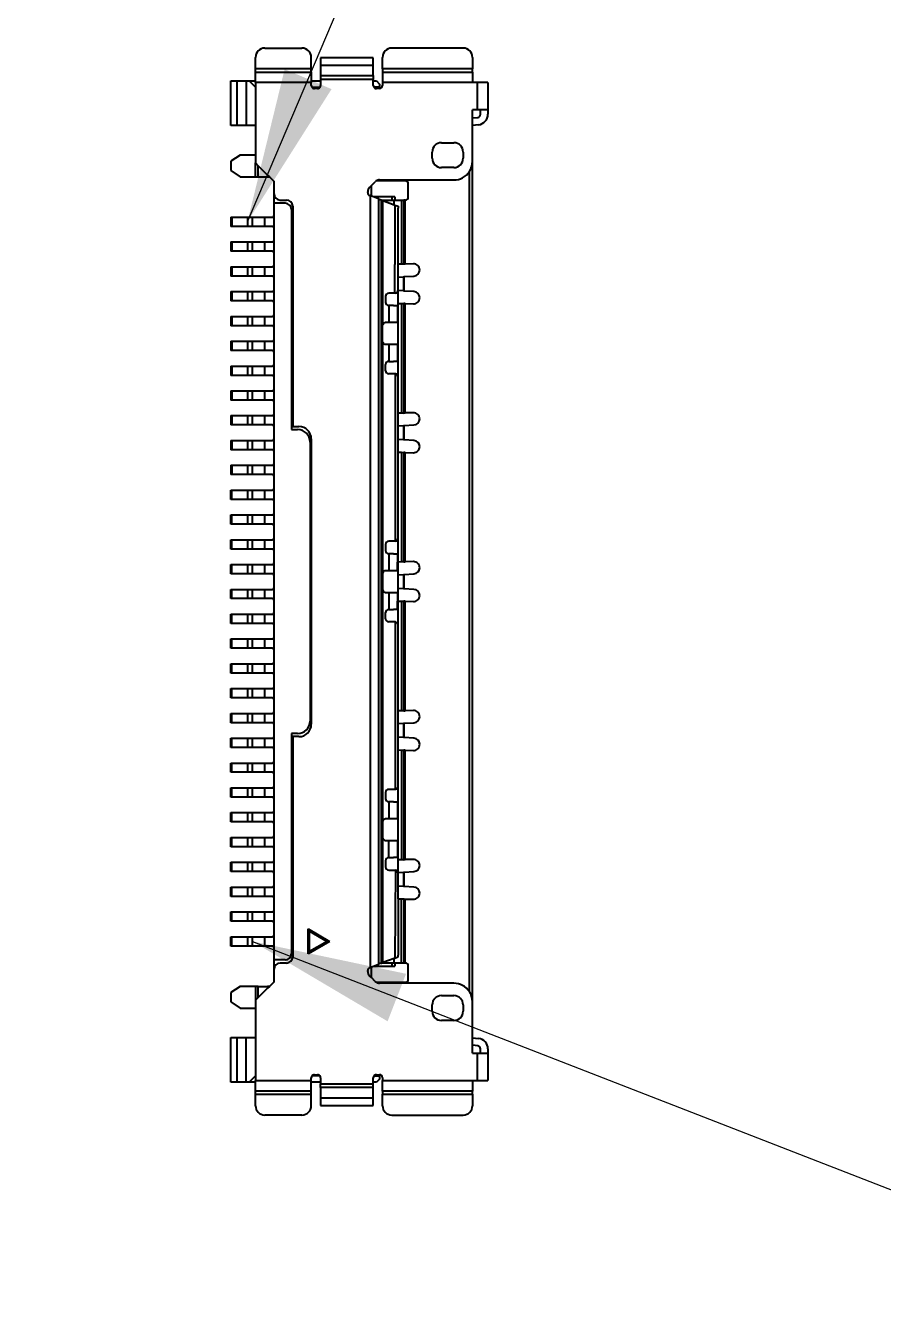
# Model space of a CAD drawing. Header units: millimetres. Extents: x 15 to 205, y 5 to 292.
# Drawn here: x 139.03 to 152.88, y 117.29 to 137.73 of the extents above; entities that cross this region are included whole.
import ezdxf

# ---------------------------------------------------------------- set-up
doc = ezdxf.new("R2010")
doc.units = ezdxf.units.MM
doc.layers.add('Annotations', color=7, linetype='Continuous')
doc.layers.add('Geometries', color=7, linetype='Continuous')
doc.dimstyles.new('ISO-25', dxfattribs={"dimtxt": 2.5, "dimasz": 2.5, "dimexe": 1.25, "dimexo": 0.625, "dimtad": 1, "dimtxsty": 'Standard', "dimcen": 2.5, "dimadec": 0, "dimazin": 0, "dimtfac": 1, "dimtmove": 0, "dimatfit": 3, "dimfxl": 1, "dimarcsym": 0})

msp = doc.modelspace()

# ---------------------------------------------------------------- linework, layer by layer
at = {"layer": 'Geometries', "linetype": 'Continuous', "lineweight": 40}
for p, q in [((142.743, 137.033), (142.743, 137.218)), ((142.893, 137.368), (143.493, 137.368)), ((143.643, 137.033), (143.643, 137.218)), ((143.793, 137.213), (143.793, 137.09)), ((144.643, 137.213), (143.793, 137.213)), ((144.643, 137.09), (144.643, 137.213)), ((144.793, 137.033), (144.793, 137.218)), ((146.093, 137.368), (144.943, 137.368)), ((146.243, 137.218), (146.243, 137.033)), ((143.643, 137.033), (142.743, 137.033)), ((142.743, 136.983), (142.743, 137.033)), ((143.643, 136.983), (143.643, 137.033)), ((143.793, 137.09), (143.793, 136.924)), ((144.643, 137.09), (143.793, 137.09)), ((144.643, 136.924), (144.643, 137.09)), ((144.793, 137.033), (144.793, 136.983)), ((146.243, 137.033), (144.793, 137.033)), ((146.243, 136.983), (146.243, 137.033)), ((142.343, 136.838), (142.443, 136.838)), ((142.343, 136.118), (142.343, 136.838)), ((142.443, 136.838), (142.593, 136.838)), ((142.443, 136.838), (142.443, 136.118)), ((142.593, 136.838), (142.643, 136.838)), ((142.593, 136.838), (142.593, 136.118)), ((142.643, 136.838), (142.743, 136.838)), ((142.743, 136.738), (142.643, 136.838)), ((142.743, 136.983), (143.643, 136.983)), ((142.743, 136.838), (142.743, 136.983)), ((142.743, 136.813), (142.743, 136.838)), ((143.643, 136.813), (142.743, 136.813)), ((142.743, 136.813), (142.743, 136.738)), ((143.643, 136.983), (143.643, 136.838)), ((143.643, 136.838), (143.793, 136.838)), ((143.643, 136.838), (143.643, 136.813)), ((143.643, 136.768), (143.643, 136.813)), ((143.793, 136.924), (144.643, 136.924)), ((143.793, 136.924), (143.793, 136.863)), ((143.793, 136.863), (143.793, 136.838)), ((144.643, 136.863), (143.793, 136.863)), ((143.793, 136.838), (143.793, 136.768)), ((144.643, 136.924), (144.643, 136.863)), ((144.643, 136.838), (144.643, 136.863)), ((144.643, 136.838), (144.693, 136.838)), ((144.643, 136.768), (144.643, 136.838)), ((144.693, 136.838), (144.743, 136.788)), ((144.743, 136.788), (144.743, 136.738)), ((144.793, 136.983), (146.243, 136.983)), ((144.793, 136.983), (144.793, 136.813)), ((146.243, 136.813), (144.793, 136.813)), ((144.793, 136.813), (144.793, 136.768)), ((146.243, 136.983), (146.243, 136.813)), ((146.323, 136.813), (146.243, 136.813)), ((146.493, 136.813), (146.323, 136.813)), ((146.323, 136.373), (146.323, 136.813)), ((146.493, 136.813), (146.493, 136.373)), ((142.743, 136.738), (142.743, 136.118)), ((143.653, 136.738), (143.783, 136.738)), ((143.743, 136.718), (143.693, 136.718)), ((144.743, 136.738), (144.653, 136.738)), ((144.743, 136.718), (144.693, 136.718)), ((144.743, 136.718), (144.743, 136.738)), ((146.243, 136.244), (146.243, 136.373)), ((146.323, 136.373), (146.243, 136.373)), ((146.243, 136.244), (146.328, 136.252)), ((146.243, 136.123), (146.243, 136.244)), ((146.373, 136.373), (146.323, 136.373)), ((146.373, 136.302), (146.373, 136.373)), ((146.493, 136.373), (146.373, 136.373)), ((146.493, 136.373), (146.493, 136.302)), ((142.443, 136.118), (142.343, 136.118)), ((142.593, 136.118), (142.443, 136.118)), ((142.743, 136.118), (142.593, 136.118)), ((142.743, 136.118), (142.743, 135.643)), ((146.34, 136.133), (146.243, 136.123)), ((146.243, 135.543), (146.243, 136.123)), ((145.743, 135.843), (145.943, 135.843)), ((142.493, 135.643), (142.343, 135.543)), ((142.743, 135.643), (142.493, 135.643)), ((142.743, 135.643), (142.743, 135.518)), ((145.593, 135.593), (145.593, 135.693)), ((146.093, 135.693), (146.093, 135.593)), ((142.343, 135.543), (142.343, 135.393)), ((142.343, 135.393), (142.493, 135.293)), ((142.743, 135.518), (142.788, 135.473)), ((142.743, 135.293), (142.743, 135.518)), ((142.788, 135.473), (142.939, 135.322)), ((142.788, 135.293), (142.788, 135.473)), ((145.943, 135.443), (145.743, 135.443)), ((146.193, 122.159), (146.193, 135.377)), ((146.243, 121.993), (146.243, 135.543)), ((142.493, 135.293), (142.743, 135.293)), ((142.743, 135.293), (142.788, 135.293)), ((142.788, 135.293), (142.939, 135.293)), ((142.939, 135.322), (142.939, 135.293)), ((142.939, 135.322), (142.968, 135.293)), ((142.939, 135.293), (142.968, 135.293)), ((142.968, 135.293), (143.043, 135.218)), ((143.043, 135.018), (143.043, 135.218)), ((144.582, 135.122), (144.613, 135.153)), ((144.613, 135.153), (144.674, 135.214)), ((144.613, 134.98), (144.613, 135.153)), ((145.158, 135.228), (144.692, 135.228)), ((144.744, 135.243), (145.943, 135.243)), ((145.208, 134.968), (145.208, 135.178)), ((143.043, 134.868), (143.043, 135.018)), ((144.553, 135.038), (144.553, 135.052)), ((144.6, 134.985), (144.585, 134.991)), ((144.613, 134.98), (144.6, 134.985)), ((144.6, 122.551), (144.6, 134.985)), ((144.646, 134.968), (144.613, 134.98)), ((144.943, 134.968), (144.646, 134.968)), ((144.729, 134.936), (144.646, 134.968)), ((144.993, 134.968), (144.943, 134.968)), ((144.943, 134.968), (144.943, 134.918)), ((144.993, 134.968), (144.993, 134.918)), ((143.223, 134.868), (143.043, 134.868)), ((143.043, 134.673), (143.043, 134.868)), ((143.143, 134.918), (143.243, 134.918)), ((143.323, 134.768), (143.323, 131.218)), ((143.343, 134.818), (143.343, 131.268)), ((144.729, 134.936), (144.773, 134.92)), ((144.729, 134.936), (144.729, 122.599)), ((144.778, 134.918), (144.773, 134.92)), ((144.773, 134.92), (144.773, 122.616)), ((144.796, 134.911), (144.778, 134.918)), ((144.778, 134.918), (144.943, 134.918)), ((144.796, 134.911), (144.978, 134.843)), ((144.796, 132.909), (144.796, 134.911)), ((144.943, 134.918), (144.978, 134.918)), ((144.978, 134.918), (144.993, 134.918)), ((144.978, 134.843), (144.978, 134.918)), ((144.978, 134.843), (144.993, 134.837)), ((144.993, 134.918), (145.098, 134.918)), ((144.993, 134.837), (145.043, 134.818)), ((144.993, 134.837), (144.993, 133.882)), ((145.043, 134.818), (145.043, 134.788)), ((145.043, 133.883), (145.043, 134.788)), ((145.098, 134.918), (145.134, 134.918)), ((145.098, 134.918), (145.098, 133.884)), ((145.158, 134.918), (145.134, 134.918)), ((145.134, 134.918), (145.134, 133.885)), ((145.158, 133.886), (145.158, 134.918)), ((142.343, 134.643), (142.343, 134.493)), ((142.343, 134.643), (142.363, 134.643)), ((142.363, 134.643), (142.613, 134.643)), ((142.363, 134.643), (142.363, 134.493)), ((142.613, 134.643), (142.613, 134.493)), ((142.613, 134.643), (142.693, 134.643)), ((142.693, 134.643), (142.893, 134.643)), ((142.693, 134.493), (142.693, 134.643)), ((142.893, 134.643), (143.013, 134.643)), ((142.893, 134.493), (142.893, 134.643)), ((143.043, 134.463), (143.043, 134.673)), ((142.363, 134.493), (142.343, 134.493)), ((142.613, 134.493), (142.363, 134.493)), ((142.693, 134.493), (142.613, 134.493)), ((142.893, 134.493), (142.693, 134.493)), ((143.013, 134.493), (142.893, 134.493)), ((143.043, 134.273), (143.043, 134.463)), ((142.343, 134.243), (142.363, 134.243)), ((142.343, 134.243), (142.343, 134.093)), ((142.363, 134.243), (142.363, 134.093)), ((142.363, 134.243), (142.613, 134.243)), ((142.613, 134.243), (142.693, 134.243)), ((142.613, 134.243), (142.613, 134.093)), ((142.693, 134.243), (142.893, 134.243)), ((142.693, 134.093), (142.693, 134.243)), ((142.893, 134.243), (143.013, 134.243)), ((142.893, 134.093), (142.893, 134.243)), ((143.043, 134.063), (143.043, 134.273)), ((142.363, 134.093), (142.343, 134.093)), ((142.613, 134.093), (142.363, 134.093)), ((142.693, 134.093), (142.613, 134.093)), ((142.893, 134.093), (142.693, 134.093)), ((143.013, 134.093), (142.893, 134.093)), ((143.043, 133.873), (143.043, 134.063)), ((142.343, 133.843), (142.363, 133.843)), ((142.343, 133.843), (142.343, 133.693)), ((142.363, 133.843), (142.613, 133.843)), ((142.363, 133.843), (142.363, 133.693)), ((142.613, 133.843), (142.693, 133.843)), ((142.613, 133.843), (142.613, 133.693)), ((142.693, 133.843), (142.893, 133.843)), ((142.693, 133.693), (142.693, 133.843)), ((142.893, 133.693), (142.893, 133.843)), ((142.893, 133.843), (143.013, 133.843)), ((143.043, 133.663), (143.043, 133.873)), ((144.993, 133.882), (144.993, 133.881)), ((144.993, 133.419), (144.993, 133.881)), ((145.098, 133.884), (145.043, 133.883)), ((145.043, 133.678), (145.043, 133.883)), ((145.134, 133.885), (145.098, 133.884)), ((145.158, 133.886), (145.134, 133.885)), ((145.29, 133.89), (145.158, 133.886)), ((142.363, 133.693), (142.343, 133.693)), ((142.613, 133.693), (142.363, 133.693)), ((142.693, 133.693), (142.613, 133.693)), ((142.893, 133.693), (142.693, 133.693)), ((143.013, 133.693), (142.893, 133.693)), ((143.043, 133.473), (143.043, 133.663)), ((145.043, 133.678), (145.132, 133.683)), ((145.043, 133.468), (145.043, 133.678)), ((145.132, 133.683), (145.143, 133.684)), ((145.132, 133.683), (145.132, 133.453)), ((145.143, 133.684), (145.299, 133.693)), ((145.143, 133.452), (145.143, 133.684)), ((142.343, 133.443), (142.363, 133.443)), ((142.343, 133.443), (142.343, 133.293)), ((142.363, 133.443), (142.613, 133.443)), ((142.363, 133.443), (142.363, 133.293)), ((142.613, 133.443), (142.613, 133.293)), ((142.613, 133.443), (142.693, 133.443)), ((142.693, 133.443), (142.893, 133.443)), ((142.693, 133.293), (142.693, 133.443)), ((142.893, 133.443), (143.013, 133.443)), ((142.893, 133.293), (142.893, 133.443)), ((143.043, 133.263), (143.043, 133.473)), ((144.843, 133.368), (144.843, 133.268)), ((145.003, 133.418), (144.893, 133.418)), ((145.043, 133.458), (145.043, 133.468)), ((145.043, 133.253), (145.043, 133.458)), ((145.132, 133.453), (145.043, 133.458)), ((145.143, 133.452), (145.132, 133.453)), ((145.299, 133.443), (145.143, 133.452)), ((142.363, 133.293), (142.343, 133.293)), ((142.613, 133.293), (142.363, 133.293)), ((142.693, 133.293), (142.613, 133.293)), ((142.893, 133.293), (142.693, 133.293)), ((143.013, 133.293), (142.893, 133.293)), ((143.043, 133.073), (143.043, 133.263)), ((144.968, 133.218), (144.893, 133.218)), ((144.893, 133.218), (144.893, 132.943)), ((144.968, 133.218), (145.034, 133.218)), ((145.034, 133.218), (145.034, 132.943)), ((145.043, 133.253), (145.098, 133.252)), ((145.043, 132.068), (145.043, 133.253)), ((145.098, 133.252), (145.098, 131.484)), ((145.098, 133.252), (145.134, 133.251)), ((145.158, 133.25), (145.134, 133.251)), ((145.134, 133.251), (145.134, 131.485)), ((145.158, 133.25), (145.29, 133.246)), ((145.158, 131.486), (145.158, 133.25)), ((142.343, 133.043), (142.363, 133.043)), ((142.343, 133.043), (142.343, 132.893)), ((142.363, 133.043), (142.613, 133.043)), ((142.363, 133.043), (142.363, 132.893)), ((142.613, 133.043), (142.693, 133.043)), ((142.613, 133.043), (142.613, 132.893)), ((142.693, 132.893), (142.693, 133.043)), ((142.693, 133.043), (142.893, 133.043)), ((142.893, 132.893), (142.893, 133.043)), ((142.893, 133.043), (143.013, 133.043)), ((143.043, 132.863), (143.043, 133.073)), ((144.893, 132.943), (144.843, 132.943)), ((144.968, 132.943), (144.893, 132.943)), ((145.034, 132.943), (144.968, 132.943)), ((142.363, 132.893), (142.343, 132.893)), ((142.613, 132.893), (142.363, 132.893)), ((142.693, 132.893), (142.613, 132.893)), ((142.893, 132.893), (142.693, 132.893)), ((143.013, 132.893), (142.893, 132.893)), ((143.043, 132.673), (143.043, 132.863)), ((144.793, 132.643), (144.793, 132.893)), ((142.343, 132.643), (142.363, 132.643)), ((142.343, 132.643), (142.343, 132.493)), ((142.363, 132.493), (142.343, 132.493)), ((142.363, 132.643), (142.613, 132.643)), ((142.363, 132.643), (142.363, 132.493)), ((142.613, 132.493), (142.363, 132.493)), ((142.613, 132.643), (142.693, 132.643)), ((142.613, 132.643), (142.613, 132.493)), ((142.693, 132.493), (142.613, 132.493)), ((142.693, 132.643), (142.893, 132.643)), ((142.693, 132.493), (142.693, 132.643)), ((142.893, 132.493), (142.693, 132.493)), ((142.893, 132.643), (143.013, 132.643)), ((142.893, 132.493), (142.893, 132.643)), ((143.013, 132.493), (142.893, 132.493)), ((143.043, 132.463), (143.043, 132.673)), ((144.796, 128.909), (144.796, 132.627)), ((144.843, 132.593), (144.893, 132.593)), ((144.893, 132.593), (144.968, 132.593)), ((144.893, 132.593), (144.893, 132.318)), ((144.968, 132.593), (145.034, 132.593)), ((145.034, 132.593), (145.034, 132.318)), ((143.043, 132.273), (143.043, 132.463)), ((144.893, 132.318), (144.968, 132.318)), ((145.034, 132.318), (144.968, 132.318)), ((142.343, 132.243), (142.343, 132.093)), ((142.343, 132.243), (142.363, 132.243)), ((142.363, 132.093), (142.343, 132.093)), ((142.363, 132.243), (142.613, 132.243)), ((142.363, 132.243), (142.363, 132.093)), ((142.613, 132.093), (142.363, 132.093)), ((142.613, 132.243), (142.693, 132.243)), ((142.613, 132.243), (142.613, 132.093)), ((142.693, 132.093), (142.613, 132.093)), ((142.693, 132.243), (142.893, 132.243)), ((142.693, 132.093), (142.693, 132.243)), ((142.893, 132.093), (142.693, 132.093)), ((142.893, 132.243), (143.013, 132.243)), ((142.893, 132.093), (142.893, 132.243)), ((143.013, 132.093), (142.893, 132.093)), ((143.043, 132.063), (143.043, 132.273)), ((144.843, 132.168), (144.843, 132.268)), ((145.003, 132.118), (144.893, 132.118)), ((145.002, 129.42), (145.002, 132.116)), ((143.043, 131.873), (143.043, 132.063)), ((145.043, 131.483), (145.043, 132.068)), ((142.343, 131.843), (142.363, 131.843)), ((142.343, 131.843), (142.343, 131.693)), ((142.363, 131.693), (142.343, 131.693)), ((142.363, 131.843), (142.363, 131.693)), ((142.363, 131.843), (142.613, 131.843)), ((142.613, 131.693), (142.363, 131.693)), ((142.613, 131.843), (142.613, 131.693)), ((142.613, 131.843), (142.693, 131.843)), ((142.693, 131.693), (142.613, 131.693)), ((142.693, 131.843), (142.893, 131.843)), ((142.693, 131.693), (142.693, 131.843)), ((142.893, 131.693), (142.693, 131.693)), ((142.893, 131.843), (143.013, 131.843)), ((142.893, 131.693), (142.893, 131.843)), ((143.013, 131.693), (142.893, 131.693)), ((143.043, 131.663), (143.043, 131.873)), ((143.043, 131.473), (143.043, 131.663)), ((143.043, 131.263), (143.043, 131.473)), ((145.098, 131.484), (145.043, 131.483)), ((145.043, 131.278), (145.043, 131.483)), ((145.134, 131.485), (145.098, 131.484)), ((145.134, 131.485), (145.158, 131.486)), ((145.29, 131.49), (145.158, 131.486)), ((142.343, 131.443), (142.363, 131.443)), ((142.343, 131.443), (142.343, 131.293)), ((142.363, 131.293), (142.343, 131.293)), ((142.363, 131.443), (142.613, 131.443)), ((142.363, 131.443), (142.363, 131.293)), ((142.613, 131.293), (142.363, 131.293)), ((142.613, 131.443), (142.613, 131.293)), ((142.613, 131.443), (142.693, 131.443)), ((142.693, 131.293), (142.613, 131.293)), ((142.693, 131.443), (142.893, 131.443)), ((142.693, 131.293), (142.693, 131.443)), ((142.893, 131.293), (142.693, 131.293)), ((142.893, 131.443), (143.013, 131.443)), ((142.893, 131.293), (142.893, 131.443)), ((143.013, 131.293), (142.893, 131.293)), ((143.043, 131.073), (143.043, 131.263)), ((143.343, 131.268), (143.443, 131.268)), ((145.043, 131.278), (145.132, 131.283)), ((145.043, 131.058), (145.043, 131.278)), ((145.132, 131.283), (145.143, 131.284)), ((145.132, 131.283), (145.132, 131.053)), ((145.143, 131.284), (145.299, 131.293)), ((145.143, 131.052), (145.143, 131.284)), ((143.043, 130.863), (143.043, 131.073)), ((143.323, 131.218), (143.423, 131.218)), ((143.643, 131.068), (143.643, 126.468)), ((145.132, 131.053), (145.043, 131.058)), ((145.043, 130.853), (145.043, 131.058)), ((142.343, 131.043), (142.363, 131.043)), ((142.343, 131.043), (142.343, 130.893)), ((142.363, 130.893), (142.343, 130.893)), ((142.363, 131.043), (142.613, 131.043)), ((142.363, 131.043), (142.363, 130.893)), ((142.613, 130.893), (142.363, 130.893)), ((142.613, 131.043), (142.693, 131.043)), ((142.613, 131.043), (142.613, 130.893)), ((142.693, 130.893), (142.613, 130.893)), ((142.693, 131.043), (142.893, 131.043)), ((142.693, 130.893), (142.693, 131.043)), ((142.893, 130.893), (142.693, 130.893)), ((142.893, 131.043), (143.013, 131.043)), ((142.893, 130.893), (142.893, 131.043)), ((143.013, 130.893), (142.893, 130.893)), ((143.043, 130.673), (143.043, 130.863)), ((143.623, 131.018), (143.623, 126.518)), ((145.143, 131.052), (145.132, 131.053)), ((145.299, 131.043), (145.143, 131.052)), ((143.043, 130.463), (143.043, 130.673)), ((145.043, 130.853), (145.098, 130.852)), ((145.043, 129.468), (145.043, 130.853)), ((145.098, 130.852), (145.134, 130.851)), ((145.098, 130.852), (145.098, 129.084)), ((145.134, 130.851), (145.134, 129.085)), ((145.158, 130.85), (145.134, 130.851)), ((145.158, 129.086), (145.158, 130.85)), ((145.158, 130.85), (145.29, 130.846)), ((142.343, 130.643), (142.363, 130.643)), ((142.343, 130.643), (142.343, 130.493)), ((142.363, 130.493), (142.343, 130.493)), ((142.363, 130.643), (142.363, 130.493)), ((142.363, 130.643), (142.613, 130.643)), ((142.613, 130.493), (142.363, 130.493)), ((142.613, 130.643), (142.693, 130.643)), ((142.613, 130.643), (142.613, 130.493)), ((142.693, 130.493), (142.613, 130.493)), ((142.693, 130.643), (142.893, 130.643)), ((142.693, 130.493), (142.693, 130.643)), ((142.893, 130.493), (142.693, 130.493)), ((142.893, 130.643), (143.013, 130.643)), ((142.893, 130.493), (142.893, 130.643)), ((143.013, 130.493), (142.893, 130.493)), ((143.043, 130.273), (143.043, 130.463)), ((142.343, 130.243), (142.363, 130.243)), ((142.343, 130.093), (142.343, 130.243)), ((142.363, 130.243), (142.613, 130.243)), ((142.363, 130.093), (142.363, 130.243)), ((142.613, 130.243), (142.613, 130.093)), ((142.613, 130.243), (142.693, 130.243)), ((142.693, 130.243), (142.893, 130.243)), ((142.693, 130.093), (142.693, 130.243)), ((142.893, 130.243), (143.013, 130.243)), ((142.893, 130.093), (142.893, 130.243)), ((143.043, 130.063), (143.043, 130.273)), ((142.363, 130.093), (142.343, 130.093)), ((142.613, 130.093), (142.363, 130.093)), ((142.693, 130.093), (142.613, 130.093)), ((142.893, 130.093), (142.693, 130.093)), ((143.013, 130.093), (142.893, 130.093)), ((143.043, 129.873), (143.043, 130.063)), ((142.343, 129.843), (142.363, 129.843)), ((142.343, 129.693), (142.343, 129.843)), ((142.363, 129.843), (142.613, 129.843)), ((142.363, 129.693), (142.363, 129.843)), ((142.613, 129.843), (142.693, 129.843)), ((142.613, 129.843), (142.613, 129.693)), ((142.693, 129.843), (142.893, 129.843)), ((142.693, 129.693), (142.693, 129.843)), ((142.893, 129.843), (143.013, 129.843)), ((142.893, 129.693), (142.893, 129.843)), ((143.043, 129.663), (143.043, 129.873)), ((142.363, 129.693), (142.343, 129.693)), ((142.613, 129.693), (142.363, 129.693)), ((142.693, 129.693), (142.613, 129.693)), ((142.893, 129.693), (142.693, 129.693)), ((143.013, 129.693), (142.893, 129.693)), ((143.043, 129.473), (143.043, 129.663)), ((142.343, 129.443), (142.363, 129.443)), ((142.343, 129.293), (142.343, 129.443)), ((142.363, 129.443), (142.613, 129.443)), ((142.363, 129.293), (142.363, 129.443)), ((142.613, 129.443), (142.613, 129.293)), ((142.613, 129.443), (142.693, 129.443)), ((142.693, 129.443), (142.893, 129.443)), ((142.693, 129.293), (142.693, 129.443)), ((142.893, 129.443), (143.013, 129.443)), ((142.893, 129.293), (142.893, 129.443)), ((143.043, 129.263), (143.043, 129.473)), ((145.043, 129.083), (145.043, 129.468)), ((142.363, 129.293), (142.343, 129.293)), ((142.613, 129.293), (142.363, 129.293)), ((142.693, 129.293), (142.613, 129.293)), ((142.893, 129.293), (142.693, 129.293)), ((143.013, 129.293), (142.893, 129.293)), ((143.043, 129.073), (143.043, 129.263)), ((144.843, 129.368), (144.843, 129.268)), ((145.003, 129.418), (144.893, 129.418)), ((142.343, 129.043), (142.363, 129.043)), ((142.343, 128.893), (142.343, 129.043)), ((142.363, 129.043), (142.613, 129.043)), ((142.363, 128.893), (142.363, 129.043)), ((142.613, 129.043), (142.693, 129.043)), ((142.613, 129.043), (142.613, 128.893)), ((142.693, 128.893), (142.693, 129.043)), ((142.693, 129.043), (142.893, 129.043)), ((142.893, 129.043), (143.013, 129.043)), ((142.893, 128.893), (142.893, 129.043)), ((143.043, 128.863), (143.043, 129.073)), ((144.968, 129.218), (144.893, 129.218)), ((144.893, 129.218), (144.893, 128.943)), ((144.968, 129.218), (145.034, 129.218)), ((145.034, 129.218), (145.034, 129.083)), ((145.034, 128.943), (145.034, 129.083)), ((145.098, 129.084), (145.043, 129.083)), ((145.043, 128.878), (145.043, 129.083)), ((145.134, 129.085), (145.098, 129.084)), ((145.134, 129.085), (145.158, 129.086)), ((145.29, 129.09), (145.158, 129.086)), ((142.363, 128.893), (142.343, 128.893)), ((142.613, 128.893), (142.363, 128.893)), ((142.693, 128.893), (142.613, 128.893)), ((142.893, 128.893), (142.693, 128.893)), ((143.013, 128.893), (142.893, 128.893)), ((143.043, 128.673), (143.043, 128.863)), ((144.793, 128.893), (144.793, 128.643)), ((144.893, 128.943), (144.843, 128.943)), ((144.968, 128.943), (144.893, 128.943)), ((145.034, 128.943), (144.968, 128.943)), ((145.043, 128.878), (145.132, 128.883)), ((145.043, 128.658), (145.043, 128.878)), ((145.132, 128.883), (145.143, 128.884)), ((145.132, 128.883), (145.132, 128.653)), ((145.143, 128.884), (145.299, 128.893)), ((145.143, 128.652), (145.143, 128.884)), ((142.343, 128.643), (142.363, 128.643)), ((142.343, 128.493), (142.343, 128.643)), ((142.363, 128.643), (142.613, 128.643)), ((142.363, 128.493), (142.363, 128.643)), ((142.613, 128.643), (142.693, 128.643)), ((142.613, 128.643), (142.613, 128.493)), ((142.693, 128.643), (142.893, 128.643)), ((142.693, 128.493), (142.693, 128.643)), ((142.893, 128.643), (143.013, 128.643)), ((142.893, 128.493), (142.893, 128.643)), ((143.043, 128.463), (143.043, 128.673)), ((144.796, 124.909), (144.796, 128.627)), ((145.132, 128.653), (145.043, 128.658)), ((145.043, 128.453), (145.043, 128.658)), ((145.143, 128.652), (145.132, 128.653)), ((145.299, 128.643), (145.143, 128.652)), ((142.363, 128.493), (142.343, 128.493)), ((142.613, 128.493), (142.363, 128.493)), ((142.693, 128.493), (142.613, 128.493)), ((142.893, 128.493), (142.693, 128.493)), ((143.013, 128.493), (142.893, 128.493)), ((143.043, 128.273), (143.043, 128.463)), ((144.843, 128.593), (144.893, 128.593)), ((144.893, 128.593), (144.893, 128.318)), ((144.893, 128.593), (144.968, 128.593)), ((144.968, 128.593), (145.034, 128.593)), ((145.034, 128.593), (145.034, 128.453)), ((145.034, 128.318), (145.034, 128.453)), ((145.043, 128.453), (145.098, 128.452)), ((145.043, 128.068), (145.043, 128.453)), ((145.098, 128.452), (145.134, 128.451)), ((145.098, 128.452), (145.098, 126.684)), ((145.134, 128.451), (145.134, 126.685)), ((145.158, 128.45), (145.134, 128.451)), ((145.158, 128.45), (145.29, 128.446)), ((145.158, 126.686), (145.158, 128.45)), ((142.343, 128.243), (142.363, 128.243)), ((142.343, 128.093), (142.343, 128.243)), ((142.363, 128.243), (142.613, 128.243)), ((142.363, 128.093), (142.363, 128.243)), ((142.613, 128.243), (142.693, 128.243)), ((142.613, 128.243), (142.613, 128.093)), ((142.693, 128.243), (142.893, 128.243)), ((142.693, 128.093), (142.693, 128.243)), ((142.893, 128.243), (143.013, 128.243)), ((142.893, 128.093), (142.893, 128.243)), ((143.043, 128.063), (143.043, 128.273)), ((144.843, 128.168), (144.843, 128.268)), ((144.893, 128.318), (144.968, 128.318)), ((145.034, 128.318), (144.968, 128.318)), ((142.363, 128.093), (142.343, 128.093)), ((142.613, 128.093), (142.363, 128.093)), ((142.693, 128.093), (142.613, 128.093)), ((142.893, 128.093), (142.693, 128.093)), ((143.013, 128.093), (142.893, 128.093)), ((143.043, 127.873), (143.043, 128.063)), ((145.003, 128.118), (144.893, 128.118)), ((145.002, 125.42), (145.002, 128.116)), ((145.043, 126.683), (145.043, 128.068)), ((142.343, 127.693), (142.343, 127.843)), ((142.343, 127.843), (142.363, 127.843)), ((142.363, 127.843), (142.613, 127.843)), ((142.363, 127.693), (142.363, 127.843)), ((142.613, 127.843), (142.693, 127.843)), ((142.613, 127.843), (142.613, 127.693)), ((142.693, 127.843), (142.893, 127.843)), ((142.693, 127.693), (142.693, 127.843)), ((142.893, 127.693), (142.893, 127.843)), ((142.893, 127.843), (143.013, 127.843)), ((143.043, 127.663), (143.043, 127.873)), ((142.363, 127.693), (142.343, 127.693)), ((142.613, 127.693), (142.363, 127.693)), ((142.693, 127.693), (142.613, 127.693)), ((142.893, 127.693), (142.693, 127.693)), ((143.013, 127.693), (142.893, 127.693)), ((143.043, 127.473), (143.043, 127.663)), ((142.343, 127.293), (142.343, 127.443)), ((142.343, 127.443), (142.363, 127.443)), ((142.363, 127.293), (142.363, 127.443)), ((142.363, 127.443), (142.613, 127.443)), ((142.613, 127.443), (142.693, 127.443)), ((142.613, 127.443), (142.613, 127.293)), ((142.693, 127.443), (142.893, 127.443)), ((142.693, 127.293), (142.693, 127.443)), ((142.893, 127.443), (143.013, 127.443)), ((142.893, 127.293), (142.893, 127.443)), ((143.043, 127.263), (143.043, 127.473)), ((142.363, 127.293), (142.343, 127.293)), ((142.613, 127.293), (142.363, 127.293)), ((142.693, 127.293), (142.613, 127.293)), ((142.893, 127.293), (142.693, 127.293)), ((143.013, 127.293), (142.893, 127.293)), ((143.043, 127.073), (143.043, 127.263)), ((142.343, 126.893), (142.343, 127.043)), ((142.343, 127.043), (142.363, 127.043)), ((142.363, 127.043), (142.613, 127.043)), ((142.363, 126.893), (142.363, 127.043)), ((142.613, 127.043), (142.693, 127.043)), ((142.613, 127.043), (142.613, 126.893)), ((142.693, 126.893), (142.693, 127.043)), ((142.693, 127.043), (142.893, 127.043)), ((142.893, 127.043), (143.013, 127.043)), ((142.893, 126.893), (142.893, 127.043)), ((143.043, 126.863), (143.043, 127.073)), ((142.363, 126.893), (142.343, 126.893)), ((142.613, 126.893), (142.363, 126.893)), ((142.693, 126.893), (142.613, 126.893)), ((142.893, 126.893), (142.693, 126.893)), ((143.013, 126.893), (142.893, 126.893)), ((143.043, 126.673), (143.043, 126.863)), ((142.343, 126.643), (142.363, 126.643)), ((142.343, 126.493), (142.343, 126.643)), ((142.363, 126.493), (142.363, 126.643)), ((142.363, 126.643), (142.613, 126.643)), ((142.613, 126.643), (142.613, 126.493)), ((142.613, 126.643), (142.693, 126.643)), ((142.693, 126.643), (142.893, 126.643)), ((142.693, 126.493), (142.693, 126.643)), ((142.893, 126.643), (143.013, 126.643)), ((142.893, 126.493), (142.893, 126.643)), ((143.043, 126.463), (143.043, 126.673)), ((145.098, 126.684), (145.043, 126.683)), ((145.043, 126.478), (145.043, 126.683)), ((145.134, 126.685), (145.098, 126.684)), ((145.134, 126.685), (145.158, 126.686)), ((145.29, 126.69), (145.158, 126.686)), ((142.363, 126.493), (142.343, 126.493)), ((142.613, 126.493), (142.363, 126.493)), ((142.693, 126.493), (142.613, 126.493)), ((142.893, 126.493), (142.693, 126.493)), ((143.013, 126.493), (142.893, 126.493)), ((143.043, 126.273), (143.043, 126.463)), ((145.043, 126.478), (145.132, 126.483)), ((145.043, 126.258), (145.043, 126.478)), ((145.132, 126.483), (145.143, 126.484)), ((145.132, 126.483), (145.132, 126.253)), ((145.143, 126.484), (145.299, 126.493)), ((145.143, 126.252), (145.143, 126.484)), ((142.343, 126.243), (142.363, 126.243)), ((142.343, 126.093), (142.343, 126.243)), ((142.363, 126.243), (142.613, 126.243)), ((142.363, 126.093), (142.363, 126.243)), ((142.613, 126.243), (142.693, 126.243)), ((142.613, 126.243), (142.613, 126.093)), ((142.693, 126.243), (142.893, 126.243)), ((142.693, 126.093), (142.693, 126.243)), ((142.893, 126.243), (143.013, 126.243)), ((142.893, 126.093), (142.893, 126.243)), ((143.043, 126.063), (143.043, 126.273)), ((143.323, 126.318), (143.323, 122.768)), ((143.423, 126.318), (143.323, 126.318)), ((143.443, 126.268), (143.343, 126.268)), ((143.343, 126.268), (143.343, 122.718)), ((145.043, 126.053), (145.043, 126.258)), ((145.132, 126.253), (145.043, 126.258)), ((145.143, 126.252), (145.132, 126.253)), ((145.299, 126.243), (145.143, 126.252)), ((142.363, 126.093), (142.343, 126.093)), ((142.613, 126.093), (142.363, 126.093)), ((142.693, 126.093), (142.613, 126.093)), ((142.893, 126.093), (142.693, 126.093)), ((143.013, 126.093), (142.893, 126.093)), ((143.043, 125.873), (143.043, 126.063)), ((145.043, 126.053), (145.098, 126.052)), ((145.043, 125.468), (145.043, 126.053)), ((145.098, 126.052), (145.134, 126.051)), ((145.098, 126.052), (145.098, 124.284)), ((145.158, 126.05), (145.134, 126.051)), ((145.134, 126.051), (145.134, 124.285)), ((145.158, 126.05), (145.29, 126.046)), ((145.158, 124.286), (145.158, 126.05)), ((142.343, 125.843), (142.363, 125.843)), ((142.343, 125.693), (142.343, 125.843)), ((142.363, 125.693), (142.363, 125.843)), ((142.363, 125.843), (142.613, 125.843)), ((142.613, 125.843), (142.693, 125.843)), ((142.613, 125.843), (142.613, 125.693)), ((142.693, 125.843), (142.893, 125.843)), ((142.693, 125.693), (142.693, 125.843)), ((142.893, 125.843), (143.013, 125.843)), ((142.893, 125.693), (142.893, 125.843)), ((143.043, 125.663), (143.043, 125.873)), ((142.363, 125.693), (142.343, 125.693)), ((142.613, 125.693), (142.363, 125.693)), ((142.693, 125.693), (142.613, 125.693)), ((142.893, 125.693), (142.693, 125.693)), ((143.013, 125.693), (142.893, 125.693)), ((143.043, 125.473), (143.043, 125.663)), ((142.343, 125.443), (142.363, 125.443)), ((142.343, 125.293), (142.343, 125.443)), ((142.363, 125.443), (142.613, 125.443)), ((142.363, 125.293), (142.363, 125.443)), ((142.613, 125.443), (142.693, 125.443)), ((142.613, 125.443), (142.613, 125.293)), ((142.693, 125.443), (142.893, 125.443)), ((142.693, 125.293), (142.693, 125.443)), ((142.893, 125.443), (143.013, 125.443)), ((142.893, 125.293), (142.893, 125.443)), ((143.043, 125.263), (143.043, 125.473)), ((144.843, 125.368), (144.843, 125.268)), ((145.003, 125.418), (144.893, 125.418)), ((145.043, 124.283), (145.043, 125.468)), ((142.363, 125.293), (142.343, 125.293)), ((142.613, 125.293), (142.363, 125.293)), ((142.693, 125.293), (142.613, 125.293)), ((142.893, 125.293), (142.693, 125.293)), ((143.013, 125.293), (142.893, 125.293)), ((143.043, 125.073), (143.043, 125.263)), ((144.893, 125.218), (144.893, 124.943)), ((144.968, 125.218), (144.893, 125.218)), ((144.968, 125.218), (145.034, 125.218)), ((145.034, 125.218), (145.034, 124.943)), ((142.343, 125.043), (142.363, 125.043)), ((142.343, 124.893), (142.343, 125.043)), ((142.363, 124.893), (142.363, 125.043)), ((142.363, 125.043), (142.613, 125.043)), ((142.613, 125.043), (142.693, 125.043)), ((142.613, 125.043), (142.613, 124.893)), ((142.693, 124.893), (142.693, 125.043)), ((142.693, 125.043), (142.893, 125.043)), ((142.893, 125.043), (143.013, 125.043)), ((142.893, 124.893), (142.893, 125.043)), ((143.043, 124.863), (143.043, 125.073)), ((144.893, 124.943), (144.843, 124.943)), ((144.968, 124.943), (144.893, 124.943)), ((145.034, 124.943), (144.968, 124.943)), ((142.363, 124.893), (142.343, 124.893)), ((142.613, 124.893), (142.363, 124.893)), ((142.693, 124.893), (142.613, 124.893)), ((142.893, 124.893), (142.693, 124.893)), ((143.013, 124.893), (142.893, 124.893)), ((143.043, 124.673), (143.043, 124.863)), ((144.793, 124.893), (144.793, 124.643)), ((142.343, 124.643), (142.363, 124.643)), ((142.343, 124.493), (142.343, 124.643)), ((142.363, 124.493), (142.363, 124.643)), ((142.363, 124.643), (142.613, 124.643)), ((142.613, 124.643), (142.693, 124.643)), ((142.613, 124.643), (142.613, 124.493)), ((142.693, 124.643), (142.893, 124.643)), ((142.693, 124.493), (142.693, 124.643)), ((142.893, 124.643), (143.013, 124.643)), ((142.893, 124.493), (142.893, 124.643)), ((143.043, 124.463), (143.043, 124.673)), ((144.796, 122.625), (144.796, 124.627)), ((144.843, 124.593), (144.893, 124.593)), ((144.893, 124.593), (144.968, 124.593)), ((144.893, 124.318), (144.893, 124.593)), ((144.968, 124.593), (145.034, 124.593)), ((145.034, 124.593), (145.034, 124.318)), ((142.363, 124.493), (142.343, 124.493)), ((142.613, 124.493), (142.363, 124.493)), ((142.693, 124.493), (142.613, 124.493)), ((142.893, 124.493), (142.693, 124.493)), ((143.013, 124.493), (142.893, 124.493)), ((143.043, 124.273), (143.043, 124.463)), ((144.893, 124.318), (144.968, 124.318)), ((145.034, 124.318), (144.968, 124.318)), ((142.343, 124.243), (142.363, 124.243)), ((142.343, 124.093), (142.343, 124.243)), ((142.363, 124.093), (142.363, 124.243)), ((142.363, 124.243), (142.613, 124.243)), ((142.613, 124.243), (142.693, 124.243)), ((142.613, 124.243), (142.613, 124.093)), ((142.693, 124.243), (142.893, 124.243)), ((142.693, 124.093), (142.693, 124.243)), ((142.893, 124.243), (143.013, 124.243)), ((142.893, 124.093), (142.893, 124.243)), ((143.043, 124.063), (143.043, 124.273)), ((144.843, 124.268), (144.843, 124.168)), ((144.893, 124.118), (145.003, 124.118)), ((145.004, 124.116), (144.993, 122.699)), ((145.098, 124.284), (145.043, 124.283)), ((145.043, 124.078), (145.043, 124.283)), ((145.134, 124.285), (145.098, 124.284)), ((145.134, 124.285), (145.158, 124.286)), ((145.29, 124.29), (145.158, 124.286)), ((142.363, 124.093), (142.343, 124.093)), ((142.613, 124.093), (142.363, 124.093)), ((142.693, 124.093), (142.613, 124.093)), ((142.893, 124.093), (142.693, 124.093)), ((143.013, 124.093), (142.893, 124.093)), ((143.043, 123.873), (143.043, 124.063)), ((145.043, 124.078), (145.132, 124.083)), ((145.043, 124.068), (145.043, 124.078)), ((145.043, 123.858), (145.043, 124.068)), ((145.132, 124.083), (145.143, 124.084)), ((145.132, 124.083), (145.132, 123.853)), ((145.143, 124.084), (145.299, 124.093)), ((145.143, 123.852), (145.143, 124.084)), ((142.343, 123.843), (142.363, 123.843)), ((142.343, 123.693), (142.343, 123.843)), ((142.363, 123.843), (142.613, 123.843)), ((142.363, 123.693), (142.363, 123.843)), ((142.613, 123.843), (142.693, 123.843)), ((142.613, 123.843), (142.613, 123.693)), ((142.693, 123.843), (142.893, 123.843)), ((142.693, 123.693), (142.693, 123.843)), ((142.893, 123.843), (143.013, 123.843)), ((142.893, 123.693), (142.893, 123.843)), ((143.043, 123.663), (143.043, 123.873)), ((145.132, 123.853), (145.043, 123.858)), ((145.043, 123.653), (145.043, 123.858)), ((145.143, 123.852), (145.132, 123.853)), ((145.299, 123.843), (145.143, 123.852)), ((142.363, 123.693), (142.343, 123.693)), ((142.613, 123.693), (142.363, 123.693)), ((142.693, 123.693), (142.613, 123.693)), ((142.893, 123.693), (142.693, 123.693)), ((143.013, 123.693), (142.893, 123.693)), ((143.043, 123.473), (143.043, 123.663)), ((145.043, 123.653), (145.098, 123.652)), ((145.043, 123.653), (145.043, 122.748)), ((145.098, 123.652), (145.134, 123.651)), ((145.098, 122.618), (145.098, 123.652)), ((145.134, 123.651), (145.158, 123.65)), ((145.134, 123.651), (145.134, 122.618)), ((145.158, 122.618), (145.158, 123.65)), ((145.158, 123.65), (145.29, 123.646)), ((142.343, 123.293), (142.343, 123.443)), ((142.343, 123.443), (142.363, 123.443)), ((142.363, 123.293), (142.343, 123.293)), ((142.363, 123.443), (142.613, 123.443)), ((142.363, 123.293), (142.363, 123.443)), ((142.613, 123.293), (142.363, 123.293)), ((142.613, 123.443), (142.693, 123.443)), ((142.613, 123.443), (142.613, 123.293)), ((142.693, 123.293), (142.613, 123.293)), ((142.693, 123.443), (142.893, 123.443)), ((142.693, 123.293), (142.693, 123.443)), ((142.893, 123.293), (142.693, 123.293)), ((142.893, 123.443), (143.013, 123.443)), ((142.893, 123.293), (142.893, 123.443)), ((143.013, 123.293), (142.893, 123.293)), ((143.043, 123.263), (143.043, 123.473)), ((143.043, 123.073), (143.043, 123.263)), ((143.593, 123.168), (143.613, 123.133)), ((143.593, 122.768), (143.593, 123.168)), ((143.593, 123.168), (143.593, 123.168)), ((143.593, 123.168), (143.939, 122.968)), ((143.613, 123.133), (143.899, 122.968)), ((143.613, 122.803), (143.613, 123.133)), ((142.343, 123.043), (142.363, 123.043)), ((142.343, 122.893), (142.343, 123.043)), ((142.363, 122.893), (142.343, 122.893)), ((142.363, 123.043), (142.613, 123.043)), ((142.363, 122.893), (142.363, 123.043)), ((142.613, 122.893), (142.363, 122.893)), ((142.613, 123.043), (142.693, 123.043)), ((142.613, 123.043), (142.613, 122.893)), ((142.693, 122.893), (142.613, 122.893)), ((142.693, 123.043), (142.893, 123.043)), ((142.693, 122.893), (142.693, 123.043)), ((142.893, 122.893), (142.693, 122.893)), ((142.893, 123.043), (143.013, 123.043)), ((142.893, 122.893), (142.893, 123.043)), ((143.013, 122.893), (142.893, 122.893)), ((143.043, 122.863), (143.043, 123.073)), ((143.939, 122.968), (143.593, 122.768)), ((143.899, 122.968), (143.613, 122.803)), ((143.899, 122.968), (143.939, 122.968)), ((143.043, 122.668), (143.043, 122.863)), ((143.593, 122.768), (143.613, 122.803)), ((144.978, 122.693), (144.796, 122.625)), ((144.993, 122.699), (144.978, 122.693)), ((144.978, 122.618), (144.978, 122.693)), ((144.993, 122.699), (145.043, 122.718)), ((145.043, 122.718), (145.043, 122.748)), ((143.043, 122.518), (143.043, 122.668)), ((143.223, 122.668), (143.043, 122.668)), ((143.043, 122.318), (143.043, 122.518)), ((143.243, 122.618), (143.143, 122.618)), ((144.553, 122.484), (144.553, 122.498)), ((144.585, 122.545), (144.6, 122.551)), ((144.6, 122.551), (144.613, 122.556)), ((144.613, 122.556), (144.646, 122.568)), ((144.613, 122.383), (144.613, 122.556)), ((144.646, 122.568), (144.729, 122.599)), ((144.646, 122.568), (144.943, 122.568)), ((144.773, 122.616), (144.729, 122.599)), ((144.773, 122.616), (144.778, 122.618)), ((144.778, 122.618), (144.796, 122.625)), ((144.943, 122.618), (144.778, 122.618)), ((144.943, 122.618), (144.943, 122.568)), ((144.978, 122.618), (144.943, 122.618)), ((144.943, 122.568), (144.993, 122.568)), ((144.993, 122.618), (144.978, 122.618)), ((145.098, 122.618), (144.993, 122.618)), ((144.993, 122.618), (144.993, 122.568)), ((145.134, 122.618), (145.098, 122.618)), ((145.158, 122.618), (145.134, 122.618)), ((145.208, 122.358), (145.208, 122.568)), ((143.043, 122.318), (142.968, 122.243)), ((144.613, 122.383), (144.582, 122.414)), ((144.674, 122.322), (144.613, 122.383)), ((144.692, 122.308), (145.158, 122.308)), ((145.943, 122.293), (144.744, 122.293)), ((142.493, 122.243), (142.343, 122.143)), ((142.343, 122.143), (142.343, 121.993)), ((142.743, 122.243), (142.493, 122.243)), ((142.788, 122.243), (142.743, 122.243)), ((142.743, 122.243), (142.743, 122.018)), ((142.788, 122.063), (142.743, 122.018)), ((142.788, 122.243), (142.939, 122.243)), ((142.788, 122.063), (142.788, 122.243)), ((142.939, 122.214), (142.788, 122.063)), ((142.968, 122.243), (142.939, 122.243)), ((142.939, 122.243), (142.939, 122.214)), ((142.968, 122.243), (142.939, 122.214)), ((145.743, 122.093), (145.943, 122.093)), ((142.343, 121.993), (142.493, 121.893)), ((142.493, 121.893), (142.743, 121.893)), ((142.743, 122.018), (142.743, 121.893)), ((142.743, 121.893), (142.743, 121.418)), ((145.593, 121.843), (145.593, 121.943)), ((146.093, 121.943), (146.093, 121.843)), ((146.243, 121.413), (146.243, 121.993)), ((145.943, 121.693), (145.743, 121.693)), ((142.343, 121.418), (142.443, 121.418)), ((142.343, 120.698), (142.343, 121.418)), ((142.443, 121.418), (142.593, 121.418)), ((142.443, 121.418), (142.443, 120.698)), ((142.593, 121.418), (142.743, 121.418)), ((142.593, 120.698), (142.593, 121.418)), ((142.743, 121.418), (142.743, 120.798)), ((146.243, 121.413), (146.34, 121.403)), ((146.243, 121.292), (146.243, 121.413)), ((146.328, 121.284), (146.243, 121.292)), ((146.243, 121.163), (146.243, 121.292)), ((146.243, 121.163), (146.323, 121.163)), ((146.323, 120.723), (146.323, 121.163)), ((146.323, 121.163), (146.373, 121.163)), ((146.373, 121.163), (146.373, 121.234)), ((146.373, 121.163), (146.493, 121.163)), ((146.493, 121.234), (146.493, 121.163)), ((146.493, 121.163), (146.493, 120.723)), ((142.443, 120.698), (142.343, 120.698)), ((142.593, 120.698), (142.443, 120.698)), ((142.643, 120.698), (142.593, 120.698)), ((142.743, 120.798), (142.643, 120.698)), ((142.743, 120.698), (142.643, 120.698)), ((142.743, 120.798), (142.743, 120.723)), ((142.743, 120.698), (142.743, 120.723)), ((142.743, 120.723), (143.643, 120.723)), ((142.743, 120.553), (142.743, 120.698)), ((143.643, 120.723), (143.643, 120.768)), ((143.643, 120.698), (143.643, 120.723)), ((143.793, 120.698), (143.643, 120.698)), ((143.643, 120.553), (143.643, 120.698)), ((143.783, 120.798), (143.653, 120.798)), ((143.693, 120.818), (143.743, 120.818)), ((143.793, 120.768), (143.793, 120.698)), ((143.793, 120.698), (143.793, 120.673)), ((143.793, 120.612), (143.793, 120.673)), ((143.793, 120.673), (144.643, 120.673)), ((144.643, 120.698), (144.643, 120.768)), ((144.693, 120.698), (144.643, 120.698)), ((144.643, 120.673), (144.643, 120.698)), ((144.643, 120.612), (144.643, 120.673)), ((144.653, 120.798), (144.743, 120.798)), ((144.693, 120.818), (144.743, 120.818)), ((144.743, 120.748), (144.693, 120.698)), ((144.743, 120.798), (144.743, 120.818)), ((144.743, 120.798), (144.743, 120.748)), ((144.793, 120.768), (144.793, 120.723)), ((144.793, 120.553), (144.793, 120.723)), ((144.793, 120.723), (146.243, 120.723)), ((146.243, 120.723), (146.243, 120.553)), ((146.243, 120.723), (146.323, 120.723)), ((146.323, 120.723), (146.493, 120.723)), ((142.743, 120.503), (142.743, 120.553)), ((143.643, 120.553), (142.743, 120.553)), ((142.743, 120.318), (142.743, 120.503)), ((142.743, 120.503), (143.643, 120.503)), ((143.643, 120.503), (143.643, 120.553)), ((143.643, 120.318), (143.643, 120.503)), ((143.793, 120.612), (143.793, 120.446)), ((144.643, 120.612), (143.793, 120.612)), ((143.793, 120.446), (143.793, 120.323)), ((143.793, 120.446), (144.643, 120.446)), ((144.643, 120.446), (144.643, 120.612)), ((144.643, 120.323), (144.643, 120.446)), ((146.243, 120.553), (144.793, 120.553)), ((144.793, 120.553), (144.793, 120.503)), ((144.793, 120.318), (144.793, 120.503)), ((144.793, 120.503), (146.243, 120.503)), ((146.243, 120.503), (146.243, 120.553)), ((146.243, 120.503), (146.243, 120.318)), ((143.793, 120.323), (144.643, 120.323)), ((143.493, 120.168), (142.893, 120.168)), ((144.943, 120.168), (146.093, 120.168))]:
    msp.add_line(p, q, dxfattribs=at)
at = {"layer": 'Geometries', "linetype": 'Continuous', "lineweight": 40, "flags": 128}
for points in [[(144.793, 132.893), (144.793, 132.897), (144.794, 132.901), (144.794, 132.905), (144.796, 132.909)], [(144.796, 132.627), (144.794, 132.631), (144.794, 132.635), (144.793, 132.639), (144.793, 132.643)], [(144.796, 128.909), (144.794, 128.905), (144.794, 128.901), (144.793, 128.897), (144.793, 128.893)], [(144.793, 128.643), (144.793, 128.639), (144.794, 128.635), (144.794, 128.631), (144.796, 128.627)], [(144.796, 124.909), (144.794, 124.905), (144.794, 124.901), (144.793, 124.897), (144.793, 124.893)], [(144.793, 124.643), (144.793, 124.639), (144.794, 124.635), (144.794, 124.631), (144.796, 124.627)]]:
    msp.add_lwpolyline(points, dxfattribs=at)
at = {"layer": 'Geometries', "linetype": 'Continuous', "lineweight": 40}
for centre, radius, start, end in [((142.893, 137.218), 0.15, 90, 180), ((143.493, 137.218), 0.15, 0, 90), ((144.943, 137.218), 0.15, 90, 180), ((146.093, 137.218), 0.15, 0, 90), ((143.693, 136.768), 0.05, 180, 216.8699), ((143.693, 136.768), 0.05, 216.8699, 270), ((143.743, 136.768), 0.05, 270, 323.1301), ((143.743, 136.768), 0.05, 323.1301, 0), ((144.693, 136.768), 0.05, 180, 216.8699), ((144.693, 136.768), 0.05, 216.8699, 270), ((144.743, 136.768), 0.05, 270, 0), ((146.323, 136.302), 0.05, 275.7187, 0), ((146.323, 136.302), 0.17, 275.7187, 0), ((145.743, 135.693), 0.15, 90, 180), ((145.943, 135.693), 0.15, 0, 90), ((145.743, 135.593), 0.15, 180, 270), ((145.943, 135.593), 0.15, 270, 0), ((145.943, 135.543), 0.3, 270, 326.4427), ((145.943, 135.543), 0.3, 326.4427, 0), ((144.744, 135.143), 0.1, 121.7883, 135), ((144.744, 135.143), 0.1, 90, 121.7883), ((145.158, 135.178), 0.05, 0, 90), ((143.143, 135.018), 0.1, 180, 270), ((144.653, 135.052), 0.1, 135, 180), ((144.603, 135.038), 0.05, 180, 249.3159), ((145.158, 134.968), 0.05, 270, 0), ((143.223, 134.768), 0.1, 0, 90), ((143.243, 134.818), 0.1, 0, 90), ((143.013, 134.673), 0.03, 270, 0), ((143.013, 134.463), 0.03, 0, 90), ((143.013, 134.273), 0.03, 270, 0), ((143.013, 134.063), 0.03, 0, 90), ((143.013, 133.873), 0.03, 270, 0), ((145.293, 133.79), 0.1, 360, 91.6707), ((145.293, 133.793), 0.1, 273.4818, 358.3043), ((143.013, 133.663), 0.03, 0, 90), ((143.013, 133.473), 0.03, 270, 0), ((144.893, 133.368), 0.05, 90, 180), ((144.993, 133.468), 0.05, 280.7365, 360), ((145.293, 133.346), 0.1, 268.3293, 0), ((145.293, 133.343), 0.1, 1.6957, 86.5182), ((143.013, 133.263), 0.03, 0, 90), ((144.893, 133.268), 0.05, 180, 270), ((143.013, 133.073), 0.03, 270, 0), ((144.843, 132.893), 0.05, 90, 161.38), ((143.013, 132.863), 0.03, 0, 90), ((143.013, 132.673), 0.03, 270, 0), ((143.013, 132.463), 0.03, 0, 90), ((144.843, 132.643), 0.05, 198.62, 270), ((144.893, 132.268), 0.05, 90, 180), ((143.013, 132.273), 0.03, 270, 0), ((143.013, 132.063), 0.03, 0, 90), ((144.893, 132.168), 0.05, 180, 270), ((144.993, 132.068), 0.05, 0, 79.2635), ((143.013, 131.873), 0.03, 270, 0), ((143.013, 131.663), 0.03, 0, 90), ((143.013, 131.473), 0.03, 270, 0), ((145.293, 131.39), 0.1, 360, 91.6707), ((143.013, 131.263), 0.03, 0, 90), ((143.443, 131.068), 0.2, 0, 90), ((145.293, 131.393), 0.1, 273.4818, 358.3043), ((143.013, 131.073), 0.03, 270, 0), ((143.423, 131.018), 0.2, 0, 90), ((143.013, 130.863), 0.03, 0, 90), ((145.293, 130.946), 0.1, 268.3293, 0), ((145.293, 130.943), 0.1, 1.6957, 86.5182), ((143.013, 130.673), 0.03, 270, 0), ((143.013, 130.463), 0.03, 0, 90), ((143.013, 130.273), 0.03, 270, 0), ((143.013, 130.063), 0.03, 0, 90), ((143.013, 129.873), 0.03, 270, 0), ((143.013, 129.663), 0.03, 0, 90), ((143.013, 129.473), 0.03, 270, 0), ((144.993, 129.468), 0.05, 280.7365, 0), ((143.013, 129.263), 0.03, 0, 90), ((144.893, 129.368), 0.05, 90, 180), ((144.893, 129.268), 0.05, 180, 270), ((143.013, 129.073), 0.03, 270, 0), ((145.293, 128.99), 0.1, 360, 91.6707), ((143.013, 128.863), 0.03, 0, 90), ((144.843, 128.893), 0.05, 90, 161.38), ((145.293, 128.993), 0.1, 273.4818, 358.3043), ((143.013, 128.673), 0.03, 270, 0), ((144.843, 128.643), 0.05, 198.62, 270), ((145.293, 128.543), 0.1, 1.6957, 86.5182), ((143.013, 128.463), 0.03, 0, 90), ((145.293, 128.546), 0.1, 268.3293, 0), ((143.013, 128.273), 0.03, 270, 0), ((144.893, 128.268), 0.05, 90, 180), ((143.013, 128.063), 0.03, 0, 90), ((144.893, 128.168), 0.05, 180, 270), ((144.993, 128.068), 0.05, 360, 79.2635), ((143.013, 127.873), 0.03, 270, 0), ((143.013, 127.663), 0.03, 0, 90), ((143.013, 127.473), 0.03, 270, 0), ((143.013, 127.263), 0.03, 0, 90), ((143.013, 127.073), 0.03, 270, 0), ((143.013, 126.863), 0.03, 0, 90), ((143.013, 126.673), 0.03, 270, 0), ((145.293, 126.59), 0.1, 360, 91.6707), ((145.293, 126.593), 0.1, 273.4818, 358.3043), ((143.013, 126.463), 0.03, 0, 90), ((143.423, 126.518), 0.2, 270, 0), ((143.443, 126.468), 0.2, 270, 0), ((143.013, 126.273), 0.03, 270, 0), ((145.293, 126.143), 0.1, 1.6957, 86.5182), ((143.013, 126.063), 0.03, 0, 90), ((145.293, 126.146), 0.1, 268.3293, 0), ((143.013, 125.873), 0.03, 270, 0), ((143.013, 125.663), 0.03, 0, 90), ((143.013, 125.473), 0.03, 270, 0), ((144.893, 125.368), 0.05, 90, 180), ((144.993, 125.468), 0.05, 280.7365, 360), ((143.013, 125.263), 0.03, 0, 90), ((144.893, 125.268), 0.05, 180, 270), ((143.013, 125.073), 0.03, 270, 0), ((144.843, 124.893), 0.05, 90, 161.38), ((143.013, 124.863), 0.03, 0, 90), ((143.013, 124.673), 0.03, 270, 0), ((144.843, 124.643), 0.05, 198.62, 270), ((143.013, 124.463), 0.03, 0, 90), ((144.893, 124.268), 0.05, 90, 180), ((143.013, 124.273), 0.03, 270, 0), ((144.893, 124.168), 0.05, 180, 270), ((144.993, 124.068), 0.05, 0, 79.2635), ((145.293, 124.19), 0.1, 360, 91.6707), ((145.293, 124.193), 0.1, 273.4818, 358.3043), ((143.013, 124.063), 0.03, 0, 90), ((143.013, 123.873), 0.03, 270, 0), ((145.293, 123.746), 0.1, 268.3293, 0), ((145.293, 123.743), 0.1, 1.6957, 86.5182), ((143.013, 123.663), 0.03, 0, 90), ((143.013, 123.473), 0.03, 270, 0), ((143.013, 123.263), 0.03, 0, 90), ((143.013, 123.073), 0.03, 270, 0), ((143.013, 122.863), 0.03, 0, 90), ((143.223, 122.768), 0.1, 270, 0), ((143.243, 122.718), 0.1, 270, 0), ((143.143, 122.518), 0.1, 90, 180), ((144.603, 122.498), 0.05, 110.6841, 180), ((144.653, 122.484), 0.1, 180, 225), ((145.158, 122.568), 0.05, 0, 90), ((144.744, 122.393), 0.1, 225, 238.2117), ((144.744, 122.393), 0.1, 238.2117, 270), ((145.158, 122.358), 0.05, 270, 0), ((145.943, 121.993), 0.3, 33.5573, 90), ((145.743, 121.943), 0.15, 90, 180), ((145.943, 121.943), 0.15, 0, 90), ((145.943, 121.993), 0.3, 0, 33.5573), ((145.743, 121.843), 0.15, 180, 270), ((145.943, 121.843), 0.15, 270, 0), ((146.323, 121.234), 0.05, 0, 84.2813), ((146.323, 121.234), 0.17, 0, 84.2813), ((143.693, 120.768), 0.05, 143.1301, 180), ((143.693, 120.768), 0.05, 90, 143.1301), ((143.743, 120.768), 0.05, 36.8699, 90), ((143.743, 120.768), 0.05, 0, 36.8699), ((144.693, 120.768), 0.05, 143.1301, 180), ((144.693, 120.768), 0.05, 90, 143.1301), ((144.743, 120.768), 0.05, 0, 90), ((142.893, 120.318), 0.15, 180, 270), ((143.493, 120.318), 0.15, 270, 0), ((144.943, 120.318), 0.15, 180, 270), ((146.093, 120.318), 0.15, 270, 0)]:
    msp.add_arc(centre, radius, start, end, dxfattribs=at)

# ---------------------------------------------------------------- leaders
at = {"layer": 'Annotations', "linetype": 'Continuous', "lineweight": 15}
for points in [[(132.496, 131.608), (152.649, 174.805)], [(142.613, 134.568), (147.65, 146.406)], [(142.693, 122.968), (164.75, 114.394)]]:
    msp.add_leader(points, dimstyle='ISO-25', dxfattribs=at)

doc.saveas('drawing.dxf')
